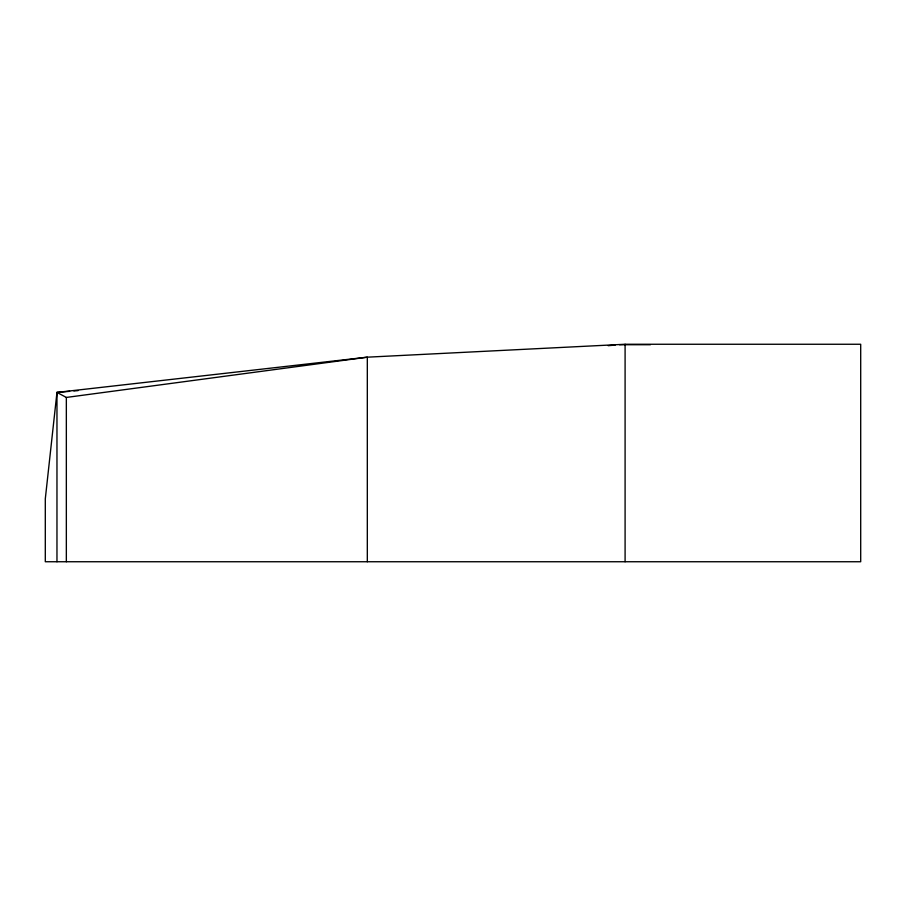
<?xml version="1.0" encoding="UTF-8"?>
<svg xmlns="http://www.w3.org/2000/svg" width="906" height="906" viewBox="0 0 906 906"><rect width="100%" height="100%" fill="white"/><g stroke="black" fill="none" stroke-linecap="round" stroke-linejoin="round"><path stroke-width="1.36" d="M69.649 391.335L56.965 392.411L45.3 498.832L45.3 561.743L860.7 561.743L860.7 344.257L625.095 344.257L367.315 357.179L56.965 392.411L56.965 561.743M56.965 392.411L66.342 397.44L367.315 357.179L367.315 561.743M73.884 390.973L78.109 390.611M608.175 345.684L615.219 345.084M619.455 344.733L650.417 344.722M625.095 344.257L625.095 561.743M66.342 397.44L66.342 561.743"/></g></svg>
